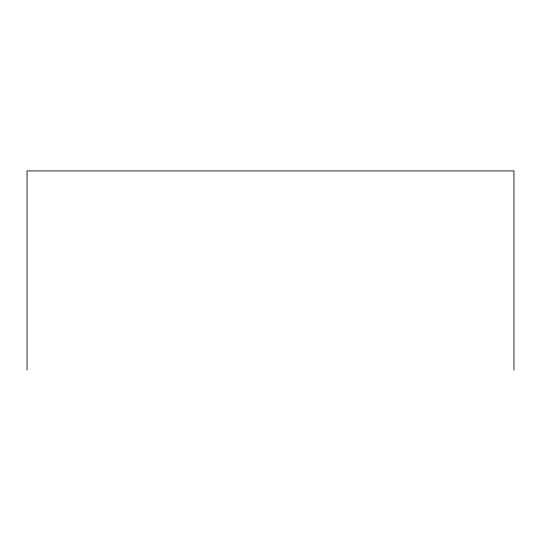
<?xml version="1.0" encoding="UTF-8"?>
<svg xmlns="http://www.w3.org/2000/svg" width="541" height="541" viewBox="0 0 541 541"><rect width="100%" height="100%" fill="white"/><g stroke="black" fill="none" stroke-linecap="round" stroke-linejoin="round"><path stroke-width="0.81" d="M513.95 370.085L513.95 170.915L27.05 170.915L27.05 370.085"/></g></svg>
